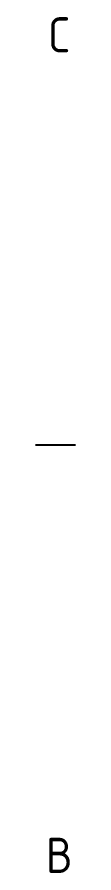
# Model space of a CAD drawing. Header units: millimetres. Extents: x 0 to 1188, y 0 to 840.
# Drawn here: x 1168 to 1174.8, y 206.9 to 353 of the extents above; entities that cross this region are included whole.
import ezdxf

# ---------------------------------------------------------------- set-up
doc = ezdxf.new("R2010")
doc.units = ezdxf.units.MM
doc.header["$LTSCALE"] = 2
doc.layers.get('0').update_dxf_attribs({"color": 3, "lineweight": 25})
doc.layers.add('경계(ISO)', color=7, linetype='Continuous', lineweight=25)
doc.styles.add('문자 텍스트_PSTEK_POSCO', font='isocp.shx')

# ---------------------------------------------------------------- blocks, each defined once
blk = doc.blocks.new('경계 Default Border')
at = {"layer": '경계(ISO)'}
blk.add_line((584.0000152587891, 140), (587.400016784668, 140), dxfattribs=at)
at = {"layer": '경계(ISO)', "color": 2, "char_height": 3.00000011920929, "attachment_point": 7, "style": '문자 텍스트_PSTEK_POSCO'}
for s, insert in [('C', (585.0445395201642, 173.4713944559917)), ('B', (584.8782702028949, 103.4713944559917))]:
    blk.add_mtext(s, dxfattribs=dict(at, insert=insert))

msp = doc.modelspace()

# ---------------------------------------------------------------- block references
at = {"xscale": 2, "yscale": 2, "zscale": 2}
msp.add_blockref('경계 Default Border', (0, 0), dxfattribs=at)

doc.saveas('drawing.dxf')
